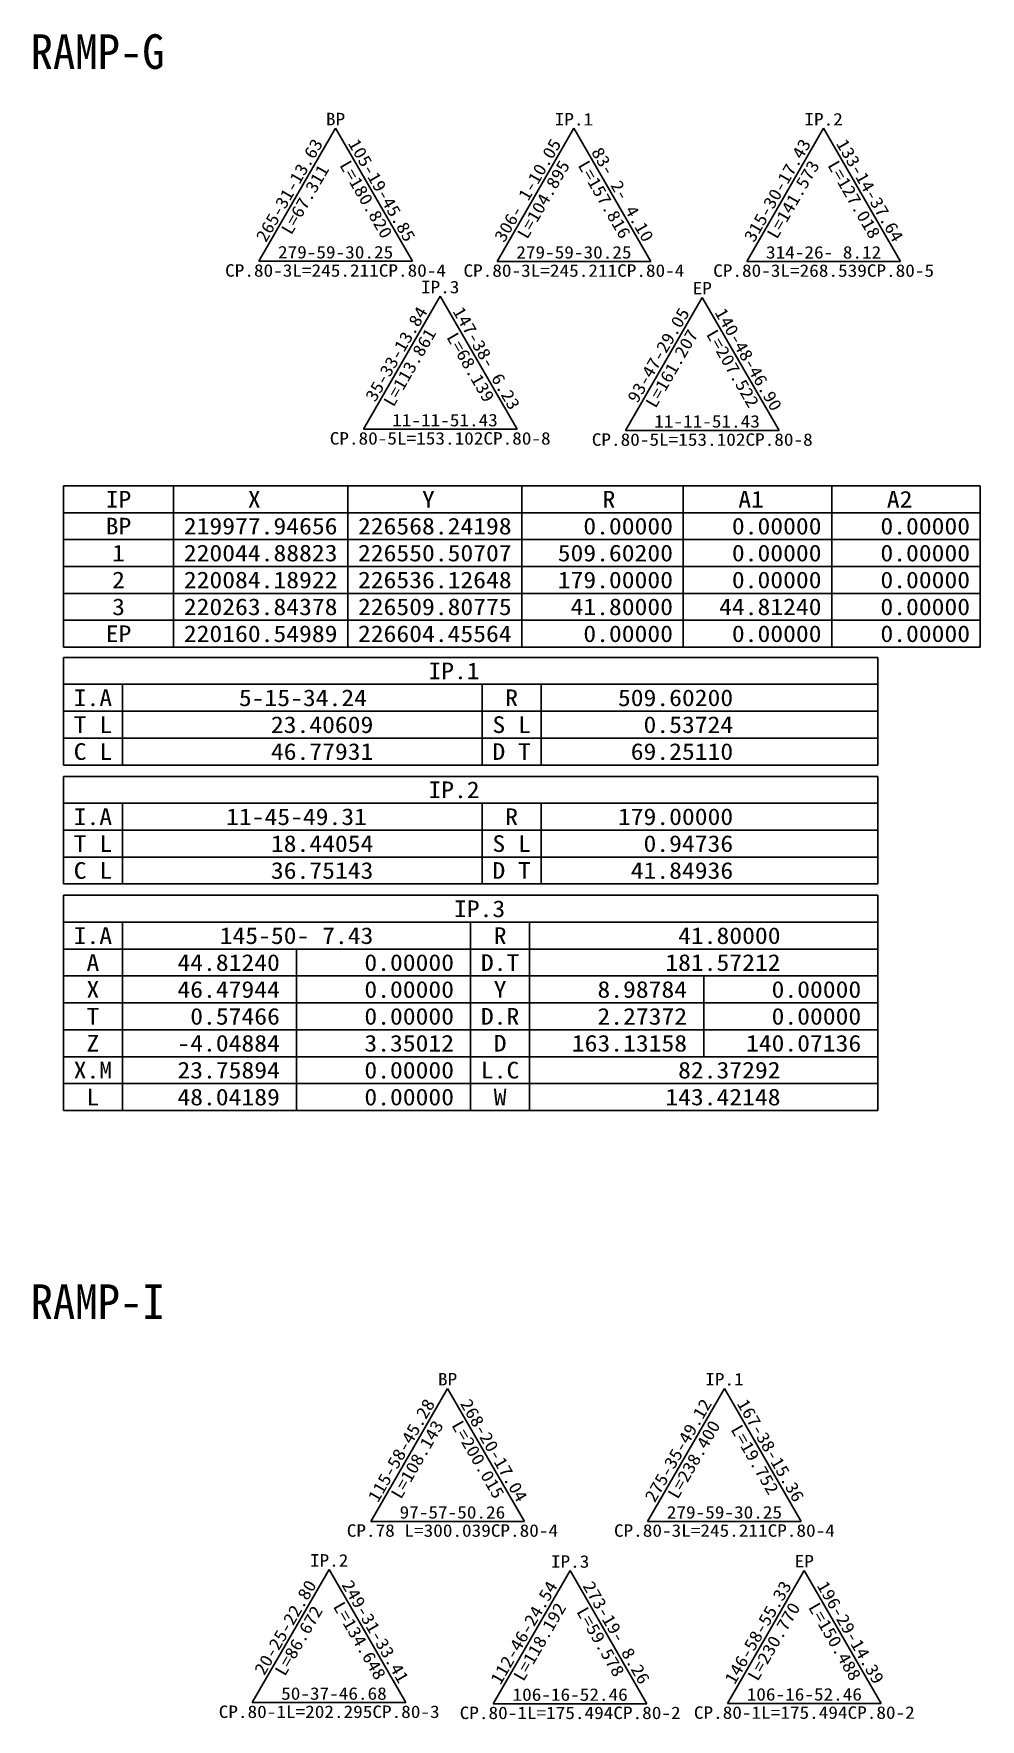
# Model space of a CAD drawing. Extents: x 232315 to 233100, y 219712 to 220194.
# Drawn here: x 232841 to 233099.7, y 219733.2 to 220193.8 of the extents above; entities that cross this region are included whole.
import ezdxf
from ezdxf.enums import TextEntityAlignment as Align

# ---------------------------------------------------------------- set-up
doc = ezdxf.new("R2010")
doc.units = 0
doc.header["$LTSCALE"] = 127
doc.header["$MEASUREMENT"] = 0
for name, color, linetype in [('CA-ALGN-TEXT', 3, 'CONTINUOUS'), ('CA-LEAD', 1, 'CONTINUOUS'), ('CA-TABL-LIN1', 4, 'CONTINUOUS'), ('CA-TABL-LIN2', 1, 'CONTINUOUS'), ('CA-TABL-TEX1', 6, 'CONTINUOUS'), ('CA-TABL-TEX2', 3, 'CONTINUOUS'), ('CA-TEXT', 3, 'CONTINUOUS'), ('CZ-TEX1', 6, 'CONTINUOUS')]:
    doc.layers.add(name, color=color, linetype=linetype)
doc.styles.add('GHS', font='DotumChe.ttf')

msp = doc.modelspace()

# ---------------------------------------------------------------- linework, layer by layer
at = {"layer": 'CA-LEAD'}
for p, q in [((232923.5, 220167.99), (232902.5, 220131.61)), ((232923.5, 220167.99), (232944.5, 220131.61)), ((232988.64, 220167.96), (232967.64, 220131.58)), ((232988.64, 220167.96), (233009.64, 220131.58)), ((233056.89, 220167.96), (233035.89, 220131.58)), ((233056.89, 220167.96), (233077.89, 220131.58)), ((232902.5, 220131.61), (232944.5, 220131.61)), ((232967.64, 220131.58), (233009.64, 220131.58)), ((233035.89, 220131.58), (233077.89, 220131.58)), ((232952.09, 220122.1), (232931.09, 220085.72)), ((232952.09, 220122.1), (232973.09, 220085.72)), ((233023.72, 220121.76), (233002.72, 220085.39)), ((233023.72, 220121.76), (233044.72, 220085.39)), ((232931.09, 220085.72), (232973.09, 220085.72)), ((233002.72, 220085.39), (233044.72, 220085.39)), ((232954.12, 219823.61), (232933.12, 219787.24)), ((232954.12, 219823.61), (232975.12, 219787.24)), ((233029.78, 219823.61), (233008.78, 219787.24)), ((233029.78, 219823.61), (233050.78, 219787.24)), ((232933.12, 219787.24), (232975.12, 219787.24)), ((233008.78, 219787.24), (233050.78, 219787.24)), ((232921.74, 219774.09), (232900.74, 219737.72)), ((232921.74, 219774.09), (232942.74, 219737.72)), ((232987.61, 219773.79), (232966.61, 219737.42)), ((232987.61, 219773.79), (233008.61, 219737.42)), ((233051.62, 219773.86), (233030.62, 219737.49)), ((233051.62, 219773.86), (233072.62, 219737.49)), ((232900.74, 219737.72), (232942.74, 219737.72)), ((232966.61, 219737.42), (233008.61, 219737.42)), ((233030.62, 219737.49), (233072.62, 219737.49))]:
    msp.add_line(p, q, dxfattribs=at)
at = {"layer": 'CA-TABL-LIN1'}
for p, q in [((232849.12, 220026.17), (232849.12, 220070.27)), ((232849.12, 220070.27), (233099.72, 220070.27)), ((233099.72, 220070.27), (233099.72, 220026.17)), ((232849.12, 220062.92), (233099.72, 220062.92)), ((232849.12, 220026.17), (233099.72, 220026.17)), ((233099.72, 220026.17), (232849.12, 220026.17)), ((232849.12, 219993.96), (232849.12, 220023.36)), ((232849.12, 220023.36), (233071.72, 220023.36)), ((233071.72, 220023.36), (233071.72, 219993.96)), ((232849.12, 220016.01), (233071.72, 220016.01)), ((232849.12, 219993.96), (233071.72, 219993.96)), ((233071.72, 219993.96), (232849.12, 219993.96)), ((232849.12, 219961.46), (232849.12, 219990.86)), ((232849.12, 219990.86), (233071.72, 219990.86)), ((233071.72, 219990.86), (233071.72, 219961.46)), ((232849.12, 219983.51), (233071.72, 219983.51)), ((232849.12, 219961.46), (233071.72, 219961.46)), ((233071.72, 219961.46), (232849.12, 219961.46)), ((232849.12, 219899.55), (232849.12, 219958.35)), ((232849.12, 219958.35), (233071.72, 219958.35)), ((233071.72, 219958.35), (233071.72, 219899.55)), ((232849.12, 219951), (233071.72, 219951)), ((233071.72, 219899.55), (232849.12, 219899.55))]:
    msp.add_line(p, q, dxfattribs=at)
at = {"layer": 'CA-TABL-LIN2'}
for p, q in [((232879.22, 220070.27), (232879.22, 220026.17)), ((232926.82, 220070.27), (232926.82, 220026.17)), ((232974.42, 220070.27), (232974.42, 220026.17)), ((233018.52, 220070.27), (233018.52, 220026.17)), ((233059.12, 220070.27), (233059.12, 220026.17)), ((232849.12, 220055.57), (233099.72, 220055.57)), ((232849.12, 220048.22), (233099.72, 220048.22)), ((232849.12, 220040.87), (233099.72, 220040.87)), ((232849.12, 220033.52), (233099.72, 220033.52)), ((232865.22, 220016.01), (232865.22, 219993.96)), ((232963.57, 220016.01), (232963.57, 219993.96)), ((232979.67, 220016.01), (232979.67, 219993.96)), ((232849.12, 220008.66), (233071.72, 220008.66)), ((232849.12, 220001.31), (233071.72, 220001.31)), ((232865.22, 219983.51), (232865.22, 219961.46)), ((232963.57, 219983.51), (232963.57, 219961.46)), ((232979.67, 219983.51), (232979.67, 219961.46)), ((232849.12, 219976.16), (233071.72, 219976.16)), ((232849.12, 219968.81), (233071.72, 219968.81)), ((232865.22, 219951), (232865.22, 219899.55)), ((232960.42, 219951), (232960.42, 219899.55)), ((232976.52, 219951), (232976.52, 219899.55)), ((232849.12, 219943.65), (233071.72, 219943.65)), ((232912.82, 219943.65), (232912.82, 219899.55)), ((232849.12, 219936.3), (233071.72, 219936.3)), ((233024.12, 219936.3), (233024.12, 219914.25)), ((232849.12, 219928.95), (233071.72, 219928.95)), ((232849.12, 219921.6), (233071.72, 219921.6)), ((232849.12, 219914.25), (233071.72, 219914.25)), ((232849.12, 219906.9), (233071.72, 219906.9)), ((232849.12, 219899.55), (233071.72, 219899.55))]:
    msp.add_line(p, q, dxfattribs=at)

# ---------------------------------------------------------------- texts
at = {"layer": 'CA-ALGN-TEXT', "style": 'GHS', "width": 1.128305}
for s, p, p2 in [('BP', (232920.87, 220168.78), (232926.12, 220168.78)), ('IP.1', (232983.39, 220168.74), (232993.89, 220168.74)), ('IP.2', (233051.64, 220168.74), (233062.14, 220168.74)), ('CP.80-3', (232893.31, 220127.41), (232911.68, 220127.41)), ('CP.80-4', (232935.31, 220127.41), (232953.68, 220127.41)), ('CP.80-3', (232958.46, 220127.38), (232976.83, 220127.38)), ('CP.80-4', (233000.46, 220127.38), (233018.83, 220127.38)), ('CP.80-3', (233026.71, 220127.38), (233045.08, 220127.38)), ('CP.80-5', (233068.71, 220127.38), (233087.08, 220127.38)), ('IP.3', (232946.84, 220122.88), (232957.34, 220122.88)), ('EP', (233021.09, 220122.55), (233026.34, 220122.55)), ('CP.80-5', (232921.9, 220081.52), (232940.28, 220081.52)), ('CP.80-8', (232963.9, 220081.52), (232982.28, 220081.52)), ('CP.80-5', (232993.53, 220081.19), (233011.91, 220081.19)), ('CP.80-8', (233035.53, 220081.19), (233053.91, 220081.19)), ('BP', (232951.49, 219824.4), (232956.74, 219824.4)), ('IP.1', (233024.53, 219824.4), (233035.03, 219824.4)), ('CP.78', (232926.56, 219783.04), (232939.68, 219783.04)), ('CP.80-4', (232965.93, 219783.04), (232984.31, 219783.04)), ('CP.80-3', (232999.59, 219783.04), (233017.96, 219783.04)), ('CP.80-4', (233041.59, 219783.04), (233059.96, 219783.04)), ('IP.2', (232916.49, 219774.88), (232926.99, 219774.88)), ('IP.3', (232982.36, 219774.58), (232992.86, 219774.58)), ('EP', (233048.99, 219774.65), (233054.24, 219774.65)), ('CP.80-1', (232891.56, 219733.52), (232909.93, 219733.52)), ('CP.80-3', (232933.56, 219733.52), (232951.93, 219733.52)), ('CP.80-1', (232957.42, 219733.22), (232975.8, 219733.22)), ('CP.80-2', (232999.42, 219733.22), (233017.8, 219733.22)), ('CP.80-1', (233021.43, 219733.29), (233039.81, 219733.29)), ('CP.80-2', (233063.43, 219733.29), (233081.81, 219733.29))]:
    msp.add_text(s, height=3.413, dxfattribs=at).set_placement(p, p2, align=Align.FIT)
at = {"layer": 'CA-TABL-TEX1', "style": 'GHS', "width": 1.128305}
for s, p, p2 in [('IP', (232860.67, 220064.32), (232867.67, 220064.32)), ('X', (232899.52, 220064.32), (232903.02, 220064.32)), ('Y', (232947.12, 220064.32), (232950.62, 220064.32)), ('R', (232996.47, 220064.32), (232999.97, 220064.32)), ('A1', (233033.57, 220064.32), (233040.57, 220064.32)), ('A2', (233074.17, 220064.32), (233081.17, 220064.32)), ('IP.1', (232948.87, 220017.41), (232962.87, 220017.41)), ('IP.2', (232948.87, 219984.91), (232962.87, 219984.91)), ('IP.3', (232955.87, 219952.4), (232969.87, 219952.4))]:
    msp.add_text(s, height=4.55, dxfattribs=at).set_placement(p, p2, align=Align.FIT)
at = {"layer": 'CA-TABL-TEX2', "style": 'GHS', "width": 1.128305}
for s, p, p2 in [('BP', (232860.67, 220056.97), (232867.67, 220056.97)), ('219977.94656', (232882.02, 220056.97), (232924.02, 220056.97)), ('226568.24198', (232929.62, 220056.97), (232971.62, 220056.97)), ('    0.00000', (232977.22, 220056.97), (233015.72, 220056.97)), ('   0.00000', (233021.32, 220056.97), (233056.32, 220056.97)), ('   0.00000', (233061.92, 220056.97), (233096.92, 220056.97)), ('1', (232862.42, 220049.62), (232865.92, 220049.62)), ('220044.88823', (232882.02, 220049.62), (232924.02, 220049.62)), ('226550.50707', (232929.62, 220049.62), (232971.62, 220049.62)), ('  509.60200', (232977.22, 220049.62), (233015.72, 220049.62)), ('   0.00000', (233021.32, 220049.62), (233056.32, 220049.62)), ('   0.00000', (233061.92, 220049.62), (233096.92, 220049.62)), ('2', (232862.42, 220042.27), (232865.92, 220042.27)), ('220084.18922', (232882.02, 220042.27), (232924.02, 220042.27)), ('226536.12648', (232929.62, 220042.27), (232971.62, 220042.27)), ('  179.00000', (232977.22, 220042.27), (233015.72, 220042.27)), ('   0.00000', (233021.32, 220042.27), (233056.32, 220042.27)), ('   0.00000', (233061.92, 220042.27), (233096.92, 220042.27)), ('3', (232862.42, 220034.92), (232865.92, 220034.92)), ('220263.84378', (232882.02, 220034.92), (232924.02, 220034.92)), ('226509.80775', (232929.62, 220034.92), (232971.62, 220034.92)), ('   41.80000', (232977.22, 220034.92), (233015.72, 220034.92)), ('  44.81240', (233021.32, 220034.92), (233056.32, 220034.92)), ('   0.00000', (233061.92, 220034.92), (233096.92, 220034.92)), ('EP', (232860.67, 220027.57), (232867.67, 220027.57)), ('220160.54989', (232882.02, 220027.57), (232924.02, 220027.57)), ('226604.45564', (232929.62, 220027.57), (232971.62, 220027.57)), ('    0.00000', (232977.22, 220027.57), (233015.72, 220027.57)), ('   0.00000', (233021.32, 220027.57), (233056.32, 220027.57)), ('   0.00000', (233061.92, 220027.57), (233096.92, 220027.57)), ('I.A', (232851.92, 220010.06), (232862.42, 220010.06)), (' 5-15-34.24', (232893.57, 220010.06), (232932.07, 220010.06)), (' 5-15-34.24', (232893.57, 220010.06), (232932.07, 220010.06)), ('R', (232969.87, 220010.06), (232973.37, 220010.06)), ('   509.60200', (232990.17, 220010.06), (233032.17, 220010.06)), ('T L', (232851.92, 220002.71), (232862.42, 220002.71)), ('    23.40609', (232891.82, 220002.71), (232933.82, 220002.71)), ('S L', (232966.37, 220002.71), (232976.87, 220002.71)), ('     0.53724', (232990.17, 220002.71), (233032.17, 220002.71)), ('C L', (232851.92, 219995.36), (232862.42, 219995.36)), ('    46.77931', (232891.82, 219995.36), (232933.82, 219995.36)), ('D T', (232966.37, 219995.36), (232976.87, 219995.36)), ('    69.25110', (232990.17, 219995.36), (233032.17, 219995.36)), ('I.A', (232851.92, 219977.56), (232862.42, 219977.56)), ('11-45-49.31', (232893.57, 219977.56), (232932.07, 219977.56)), ('11-45-49.31', (232893.57, 219977.56), (232932.07, 219977.56)), ('R', (232969.87, 219977.56), (232973.37, 219977.56)), ('   179.00000', (232990.17, 219977.56), (233032.17, 219977.56)), ('T L', (232851.92, 219970.21), (232862.42, 219970.21)), ('    18.44054', (232891.82, 219970.21), (232933.82, 219970.21)), ('S L', (232966.37, 219970.21), (232976.87, 219970.21)), ('     0.94736', (232990.17, 219970.21), (233032.17, 219970.21)), ('C L', (232851.92, 219962.86), (232862.42, 219962.86)), ('    36.75143', (232891.82, 219962.86), (232933.82, 219962.86)), ('D T', (232966.37, 219962.86), (232976.87, 219962.86)), ('    41.84936', (232990.17, 219962.86), (233032.17, 219962.86)), ('I.A', (232851.92, 219945.05), (232862.42, 219945.05)), ('145-50- 7.43', (232891.82, 219945.05), (232933.82, 219945.05)), ('145-50- 7.43', (232891.82, 219945.05), (232933.82, 219945.05)), ('R', (232966.72, 219945.05), (232970.22, 219945.05)), ('    41.80000', (233003.12, 219945.05), (233045.12, 219945.05)), ('A', (232855.42, 219937.7), (232858.92, 219937.7)), ('    44.81240', (232866.27, 219937.7), (232908.27, 219937.7)), ('     0.00000', (232913.87, 219937.7), (232955.87, 219937.7)), ('D.T', (232963.22, 219937.7), (232973.72, 219937.7)), ('   181.57212', (233003.12, 219937.7), (233045.12, 219937.7)), ('X', (232855.42, 219930.35), (232858.92, 219930.35)), ('    46.47944', (232866.27, 219930.35), (232908.27, 219930.35)), ('     0.00000', (232913.87, 219930.35), (232955.87, 219930.35)), ('Y', (232966.72, 219930.35), (232970.22, 219930.35)), ('     8.98784', (232977.57, 219930.35), (233019.57, 219930.35)), ('     0.00000', (233025.17, 219930.35), (233067.17, 219930.35)), ('T', (232855.42, 219923), (232858.92, 219923)), ('     0.57466', (232866.27, 219923), (232908.27, 219923)), ('     0.00000', (232913.87, 219923), (232955.87, 219923)), ('D.R', (232963.22, 219923), (232973.72, 219923)), ('     2.27372', (232977.57, 219923), (233019.57, 219923)), ('     0.00000', (233025.17, 219923), (233067.17, 219923)), ('Z', (232855.42, 219915.65), (232858.92, 219915.65)), ('    -4.04884', (232866.27, 219915.65), (232908.27, 219915.65)), ('     3.35012', (232913.87, 219915.65), (232955.87, 219915.65)), ('D', (232966.72, 219915.65), (232970.22, 219915.65)), ('   163.13158', (232977.57, 219915.65), (233019.57, 219915.65)), ('   140.07136', (233025.17, 219915.65), (233067.17, 219915.65)), ('X.M', (232851.92, 219908.3), (232862.42, 219908.3)), ('    23.75894', (232866.27, 219908.3), (232908.27, 219908.3)), ('     0.00000', (232913.87, 219908.3), (232955.87, 219908.3)), ('L.C', (232963.22, 219908.3), (232973.72, 219908.3)), ('    82.37292', (233003.12, 219908.3), (233045.12, 219908.3)), ('L', (232855.42, 219900.95), (232858.92, 219900.95)), ('    48.04189', (232866.27, 219900.95), (232908.27, 219900.95)), ('     0.00000', (232913.87, 219900.95), (232955.87, 219900.95)), ('W', (232966.72, 219900.95), (232970.22, 219900.95)), ('   143.42148', (233003.12, 219900.95), (233045.12, 219900.95))]:
    msp.add_text(s, height=4.55, dxfattribs=at).set_placement(p, p2, align=Align.FIT)
at = {"layer": 'CA-TEXT', "style": 'GHS', "width": 1.128305}
for s, height, rotation, p, p2 in [('265-31-13.63', 3.4125, 60, (232904.44, 220136.56), (232920.19, 220163.84)), ('105-19-45.85', 3.4125, 300, (232926.8, 220163.84), (232942.55, 220136.56)), ('306- 1-10.05', 3.4125, 60, (232969.59, 220136.52), (232985.34, 220163.8)), ('315-30-17.43', 3.4125, 60, (233037.84, 220136.52), (233053.59, 220163.8)), ('133-14-37.64', 3.4125, 300, (233060.2, 220163.8), (233075.95, 220136.52)), (' 83- 2- 4.10', 3.4125, 300, (232991.95, 220163.8), (233007.7, 220136.52)), ('L=67.311', 3.413, 60, (232911.38, 220138.61), (232921.88, 220156.79)), ('L=180.820', 3.413, 300, (232924.45, 220157.93), (232936.27, 220137.47)), ('L=104.895', 3.413, 60, (232975.87, 220137.44), (232987.69, 220157.9)), ('L=157.816', 3.413, 300, (232989.6, 220157.9), (233001.41, 220137.44)), ('L=141.573', 3.413, 60, (233044.12, 220137.44), (233055.94, 220157.9)), ('L=127.018', 3.413, 300, (233057.85, 220157.9), (233069.66, 220137.44)), (' 35-33-13.84', 3.4125, 60, (232933.03, 220090.66), (232948.78, 220117.94)), ('147-38- 6.23', 3.4125, 300, (232955.4, 220117.94), (232971.15, 220090.66)), (' 93-47-29.05', 3.4125, 60, (233004.66, 220090.33), (233020.41, 220117.61)), ('140-48-46.90', 3.4125, 300, (233027.03, 220117.61), (233042.78, 220090.33)), ('L=113.861', 3.413, 60, (232939.32, 220091.58), (232951.14, 220112.04)), ('L=68.139', 3.413, 300, (232953.7, 220110.9), (232964.2, 220092.72)), ('L=161.207', 3.413, 60, (233010.95, 220091.24), (233022.76, 220111.7)), ('L=207.522', 3.413, 300, (233024.68, 220111.7), (233036.49, 220091.24)), ('115-58-45.28', 3.4125, 60, (232935.06, 219792.18), (232950.81, 219819.46)), ('268-20-17.04', 3.4125, 300, (232957.43, 219819.46), (232973.18, 219792.18)), ('275-35-49.12', 3.4125, 60, (233010.72, 219792.18), (233026.47, 219819.46)), ('167-38-15.36', 3.4125, 300, (233033.08, 219819.46), (233048.83, 219792.18)), ('L=108.143', 3.413, 60, (232941.35, 219793.09), (232953.16, 219813.55)), ('L=200.015', 3.413, 300, (232955.07, 219813.55), (232966.89, 219793.09)), ('L=238.400', 3.413, 60, (233017.01, 219793.09), (233028.82, 219813.55)), ('L=19.752', 3.413, 300, (233031.39, 219812.41), (233041.89, 219794.23)), (' 20-25-22.80', 3.4125, 60, (232902.69, 219742.66), (232918.44, 219769.94)), ('249-31-33.41', 3.4125, 300, (232925.05, 219769.94), (232940.8, 219742.66)), ('112-46-24.54', 3.4125, 60, (232968.56, 219742.36), (232984.31, 219769.64)), ('273-19- 8.26', 3.4125, 300, (232990.92, 219769.64), (233006.67, 219742.36)), ('146-58-55.33', 3.4125, 60, (233032.56, 219742.43), (233048.31, 219769.71)), ('196-29-14.39', 3.4125, 300, (233054.93, 219769.71), (233070.68, 219742.43)), ('L=86.672', 3.413, 60, (232909.63, 219744.71), (232920.13, 219762.9)), ('L=134.648', 3.413, 300, (232922.7, 219764.03), (232934.51, 219743.57)), ('L=118.192', 3.413, 60, (232974.84, 219743.28), (232986.66, 219763.74)), ('L=59.578', 3.413, 300, (232989.22, 219762.6), (232999.72, 219744.41)), ('L=230.770', 3.413, 60, (233038.85, 219743.34), (233050.66, 219763.8)), ('L=150.488', 3.413, 300, (233052.58, 219763.8), (233064.39, 219743.34))]:
    msp.add_text(s, height=height, rotation=rotation, dxfattribs=at).set_placement(p, p2, align=Align.FIT)
for s, height, p, p2 in [('279-59-30.25', 3.4125, (232907.75, 220132.4), (232939.25, 220132.4)), ('279-59-30.25', 3.4125, (232972.89, 220132.37), (233004.39, 220132.37)), ('314-26- 8.12', 3.4125, (233041.14, 220132.37), (233072.64, 220132.37)), ('L=245.211', 3.413, (232911.68, 220127.41), (232935.31, 220127.41)), ('L=245.211', 3.413, (232976.83, 220127.38), (233000.46, 220127.38)), ('L=268.539', 3.413, (233045.08, 220127.38), (233068.71, 220127.38)), (' 11-11-51.43', 3.4125, (232936.34, 220086.51), (232967.84, 220086.51)), (' 11-11-51.43', 3.4125, (233007.97, 220086.17), (233039.47, 220086.17)), ('L=153.102', 3.413, (232940.28, 220081.52), (232963.9, 220081.52)), ('L=153.102', 3.413, (233011.91, 220081.19), (233035.53, 220081.19)), (' 97-57-50.26', 3.4125, (232938.37, 219788.02), (232969.87, 219788.02)), ('279-59-30.25', 3.4125, (233014.03, 219788.02), (233045.53, 219788.02)), ('L=300.039', 3.413, (232942.31, 219783.04), (232965.93, 219783.04)), ('L=245.211', 3.413, (233017.96, 219783.04), (233041.59, 219783.04)), (' 50-37-46.68', 3.4125, (232905.99, 219738.5), (232937.49, 219738.5)), ('106-16-52.46', 3.4125, (232971.86, 219738.21), (233003.36, 219738.21)), ('106-16-52.46', 3.4125, (233035.87, 219738.28), (233067.37, 219738.28)), ('L=202.295', 3.413, (232909.93, 219733.52), (232933.56, 219733.52)), ('L=175.494', 3.413, (232975.8, 219733.22), (232999.42, 219733.22)), ('L=175.494', 3.413, (233039.81, 219733.29), (233063.43, 219733.29))]:
    msp.add_text(s, height=height, dxfattribs=at).set_placement(p, p2, align=Align.FIT)
at = {"layer": 'CZ-TEX1', "style": 'GHS'}
for s, p in [('RAMP-G', (232840.13, 220184.21)), ('RAMP-I', (232840.13, 219842.58))]:
    msp.add_text(s, height=9.45, dxfattribs=at).set_placement(p)

doc.saveas('drawing.dxf')
